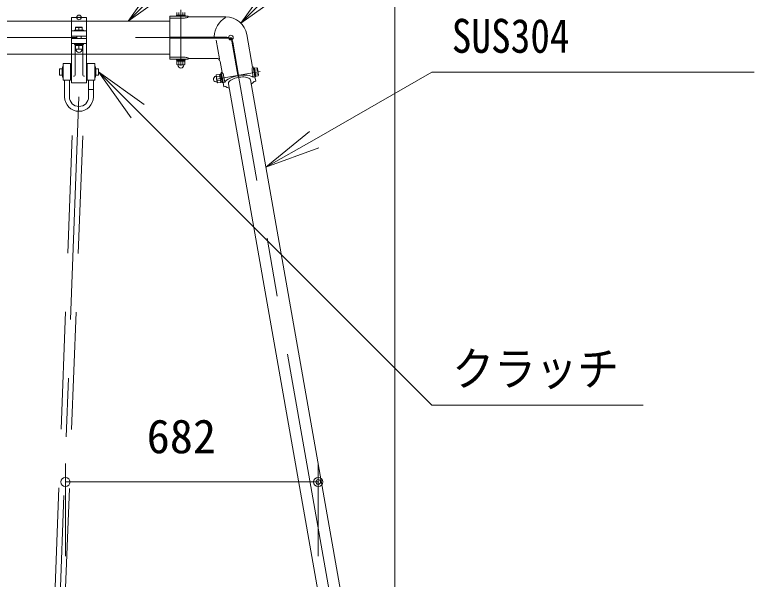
# Model space of a CAD drawing. Units: millimetres, scale not verified. Extents: x 0 to 420, y -14 to 311.
# Drawn here: x 90.42 to 130.34, y 74.95 to 105.44 of the extents above; entities that cross this region are included whole.
import ezdxf
from ezdxf.enums import TextEntityAlignment as Align

# ---------------------------------------------------------------- set-up
doc = ezdxf.new("R2010")
doc.units = ezdxf.units.MM
doc.header["$LTSCALE"] = 0.5
doc.header["$PDMODE"] = 32
doc.header["$PDSIZE"] = 0.25
doc.linetypes.add('USER1', pattern=[19.05, 12.7, -6.35])
doc.linetypes.add('USER3', pattern=[50.8, 31.75, -6.35, 6.35, -6.35])
doc.layers.add('LY_5', color=2, linetype='Continuous', lineweight=18)
doc.layers.add('LY_6', color=7, linetype='Continuous', lineweight=0)
doc.styles.add('ＭＳ ゴシック', font='')
doc.styles.get('ＭＳ ゴシック').set_extended_font_data('MS Gothic')

# ---------------------------------------------------------------- blocks, each defined once
blk = doc.blocks.new('-022-_DOTBLANK')
at = {"color": 7, "linetype": 'Continuous', "lineweight": 0}
blk.add_line((-0.5, 0), (-1, 0), dxfattribs=at)
blk.add_circle((0, 0), 0.5, dxfattribs=at)
blk = doc.blocks.new('-002-_U2')
at = {"color": 7, "linetype": 'Continuous', "lineweight": 0}
for p, q in [((-1, 0.1667), (0, 0)), ((0, 0), (-1, 0)), ((-1, -0.1667), (0, 0))]:
    blk.add_line(p, q, dxfattribs=at)

msp = doc.modelspace()

# ---------------------------------------------------------------- linework, layer by layer
at = {"layer": 'LY_5'}
for p, q in [((99.1483, 105.4219), (99.1483, 105.3719)), ((99.6283, 105.4219), (99.1483, 105.4219)), ((99.1689, 105.4219), (99.1689, 105.5592)), ((99.6077, 105.4219), (99.1689, 105.4219)), ((99.2786, 105.4219), (99.2786, 105.5592)), ((99.498, 105.4219), (99.498, 105.5592)), ((99.6077, 105.4219), (99.6077, 105.5592)), ((99.6283, 105.3719), (99.6283, 105.4219)), ((93.4883, 105.2969), (93.4883, 101.7549)), ((93.4883, 105.2969), (94.2883, 105.2969)), ((94.2883, 105.2969), (94.2883, 101.7549)), ((98.7883, 105.2561), (99.3883, 105.2561)), ((99.6283, 105.3719), (99.1483, 105.3719)), ((99.4197, 105.2563), (99.3883, 105.2561)), ((99.4509, 105.257), (99.4197, 105.2563)), ((99.4969, 105.2588), (99.4509, 105.257)), ((99.5414, 105.2615), (99.4969, 105.2588)), ((99.5838, 105.2651), (99.5414, 105.2615)), ((99.6234, 105.2696), (99.5838, 105.2651)), ((99.6598, 105.2749), (99.6234, 105.2696)), ((99.6925, 105.2809), (99.6598, 105.2749)), ((99.7209, 105.2876), (99.6925, 105.2809)), ((99.7447, 105.2948), (99.7209, 105.2876)), ((99.7636, 105.3024), (99.7447, 105.2948)), ((99.7773, 105.3104), (99.7636, 105.3024)), ((99.7856, 105.3186), (99.7773, 105.3104)), ((99.7883, 105.3269), (99.7856, 105.3186)), ((93.6483, 104.5669), (93.6483, 104.6169)), ((93.6483, 104.6169), (94.1283, 104.6169)), ((93.7083, 104.7569), (93.7183, 104.7669)), ((93.7083, 104.7569), (93.7083, 104.6169)), ((94.0683, 104.6169), (93.7083, 104.6169)), ((94.0583, 104.7669), (93.7183, 104.7669)), ((93.8883, 104.6169), (93.8883, 104.7442)), ((94.0683, 104.7569), (94.0583, 104.7669)), ((94.0683, 104.7569), (94.0683, 104.6169)), ((94.1283, 104.6169), (94.1283, 104.5669)), ((93.4883, 104.5669), (94.2883, 104.5669)), ((93.4883, 104.2869), (94.2883, 104.2869)), ((93.6483, 104.5669), (94.1283, 104.5669)), ((93.7683, 104.2869), (93.7683, 104.1649)), ((94.0083, 104.2869), (94.0083, 104.1649)), ((98.7883, 104.2269), (101.866, 104.2269)), ((98.7883, 104.1849), (101.9418, 104.1849)), ((93.4883, 104.1649), (94.2883, 104.1649)), ((93.4883, 103.8849), (94.2883, 103.8849)), ((93.6483, 103.8349), (93.6483, 103.8849)), ((93.6483, 103.8849), (94.1283, 103.8849)), ((93.6483, 103.8349), (94.1283, 103.8349)), ((93.6733, 103.8349), (93.6733, 103.7749)), ((93.6733, 103.8349), (94.1033, 103.8349)), ((93.6883, 103.7849), (93.6883, 102.2208)), ((93.885, 103.7749), (93.8689, 103.8349)), ((93.9077, 103.7749), (93.8917, 103.8349)), ((94.0883, 103.7849), (94.0883, 102.2208)), ((94.1033, 103.8349), (94.1033, 103.7749)), ((94.1283, 103.8849), (94.1283, 103.8349)), ((101.4817, 103.0526), (101.3019, 104.0726)), ((102.4841, 102.0614), (102.1388, 104.0197)), ((102.5235, 102.0684), (102.1909, 103.9542)), ((93.6733, 103.7749), (94.1033, 103.7749)), ((93.6983, 103.7749), (94.0783, 103.7749)), ((93.6983, 103.7749), (93.6983, 103.5807)), ((93.6983, 103.5807), (93.7083, 103.5749)), ((93.7083, 103.5749), (94.0683, 103.5749)), ((93.7283, 103.5649), (93.7283, 103.5749)), ((93.8883, 103.7749), (93.8883, 103.5977)), ((94.0483, 103.5649), (94.0483, 103.5749)), ((94.0783, 103.5807), (94.0683, 103.5749)), ((94.0783, 103.7749), (94.0783, 103.5807)), ((98.7883, 103.1558), (99.3883, 103.1558)), ((99.1483, 103.0399), (99.1483, 102.9899)), ((99.6283, 103.0399), (99.1483, 103.0399)), ((99.6283, 102.9899), (99.1483, 102.9899)), ((99.1733, 102.9899), (99.1733, 102.9299)), ((99.6033, 102.9899), (99.1733, 102.9899)), ((99.385, 102.9299), (99.3689, 102.9899)), ((99.4509, 103.1549), (99.3883, 103.1558)), ((99.4077, 102.9299), (99.3917, 102.9899)), ((99.5119, 103.1523), (99.4509, 103.1549)), ((99.5699, 103.148), (99.5119, 103.1523)), ((99.6234, 103.1422), (99.5699, 103.148)), ((99.6033, 102.9899), (99.6033, 102.9299)), ((99.6712, 103.135), (99.6234, 103.1422)), ((99.6283, 102.9899), (99.6283, 103.0399)), ((99.7119, 103.1266), (99.6712, 103.135)), ((99.7447, 103.1171), (99.7119, 103.1266)), ((99.7687, 103.1068), (99.7447, 103.1171)), ((99.7834, 103.096), (99.7687, 103.1068)), ((99.7883, 103.0849), (99.7834, 103.096)), ((92.9832, 102.5245), (93.0138, 102.672)), ((93.0138, 102.672), (93.0383, 102.6669)), ((93.0383, 102.8049), (93.0383, 101.9049)), ((93.0383, 102.8049), (93.4383, 102.8049)), ((93.0383, 102.6669), (93.0383, 102.043)), ((93.4383, 102.8049), (93.4383, 101.9049)), ((94.3383, 102.8049), (94.3383, 101.9049)), ((94.7383, 102.8049), (94.3383, 102.8049)), ((94.7383, 102.8049), (94.7383, 101.9049)), ((94.7628, 102.672), (94.7383, 102.6669)), ((94.7383, 102.6669), (94.7383, 102.043)), ((94.7935, 102.5245), (94.7628, 102.672)), ((99.1689, 102.9299), (99.1689, 102.7527)), ((99.6077, 102.9299), (99.1689, 102.9299)), ((99.1689, 102.7527), (99.2083, 102.7299)), ((99.6033, 102.9299), (99.1733, 102.9299)), ((99.5683, 102.7299), (99.2083, 102.7299)), ((99.2283, 102.7199), (99.2283, 102.7299)), ((99.2786, 102.9299), (99.2786, 102.7527)), ((99.498, 102.9299), (99.498, 102.7527)), ((99.5483, 102.7199), (99.5483, 102.7299)), ((99.6077, 102.7527), (99.5683, 102.7299)), ((99.6077, 102.9299), (99.6077, 102.7527)), ((92.8383, 102.5249), (92.8383, 102.1849)), ((92.9831, 102.5249), (92.8383, 102.5249)), ((92.8383, 102.1849), (92.9831, 102.1849)), ((92.9832, 102.5245), (92.9832, 102.1853)), ((92.9832, 102.1853), (93.0138, 102.0379)), ((93.4883, 102.5249), (93.4383, 102.5249)), ((93.4383, 102.1849), (93.4883, 102.1849)), ((94.3383, 102.5249), (94.2881, 102.5249)), ((94.2881, 102.1849), (94.3383, 102.1849)), ((94.7935, 102.1853), (94.7628, 102.0379)), ((94.9383, 102.5249), (94.7934, 102.5249)), ((94.7934, 102.1849), (94.9383, 102.1849)), ((94.7935, 102.5245), (94.7935, 102.1853)), ((94.9383, 102.1849), (94.9383, 102.5249)), ((101.3017, 102.1888), (101.2862, 102.146)), ((101.4763, 102.2196), (101.3017, 102.1888)), ((101.5525, 101.7874), (101.4763, 102.2196)), ((101.5362, 102.2257), (101.4771, 102.2152)), ((101.5517, 101.7918), (101.4771, 102.2152)), ((101.5811, 102.259), (101.5318, 102.2503)), ((101.6152, 101.7776), (101.5318, 102.2503)), ((101.6108, 101.8022), (101.5362, 102.2257)), ((101.6644, 101.7862), (101.5811, 102.259)), ((103.298, 102.0656), (103.2342, 102.4273)), ((103.3537, 102.5715), (103.3045, 102.5628)), ((103.3878, 102.0901), (103.3045, 102.5628)), ((103.4371, 102.0988), (103.3537, 102.5715)), ((103.3573, 102.5512), (103.4925, 102.5751)), ((103.4335, 102.1191), (103.3573, 102.5512)), ((103.3763, 102.4432), (103.5115, 102.467)), ((103.4144, 102.2271), (103.5496, 102.251)), ((103.4925, 102.5751), (103.5217, 102.5402)), ((103.5842, 102.1857), (103.5217, 102.5402)), ((103.5687, 102.1429), (103.5842, 102.1857)), ((93.0138, 102.0379), (93.0383, 102.043)), ((93.0383, 101.9049), (93.4383, 101.9049)), ((93.1083, 101.9049), (93.1083, 101.0049)), ((93.3683, 101.9049), (93.3683, 101.0049)), ((94.7383, 101.9049), (94.3383, 101.9049)), ((94.4083, 101.9049), (94.4083, 101.3249)), ((94.6683, 101.9049), (94.6683, 101.3249)), ((94.7628, 102.0379), (94.7383, 102.043)), ((101.2798, 102.1246), (101.2897, 102.1263)), ((101.3487, 101.7915), (101.2862, 102.146)), ((101.4954, 102.1115), (101.3208, 102.0808)), ((101.3354, 101.8095), (101.3452, 101.8112)), ((101.3779, 101.7567), (101.3487, 101.7915)), ((101.5335, 101.8955), (101.3589, 101.8647)), ((101.5525, 101.7874), (101.3779, 101.7567)), ((101.5138, 102.0068), (101.5701, 102.0331)), ((101.5178, 101.9844), (101.5741, 102.0106)), ((101.6108, 101.8022), (101.5517, 101.7918)), ((101.6152, 101.7776), (101.6644, 101.7862)), ((101.7572, 101.7939), (101.6934, 102.1556)), ((101.9528, 101.7461), (101.967, 101.786)), ((101.967, 101.786), (101.9946, 101.8267)), ((101.9946, 101.8267), (102.0352, 101.8673)), ((102.0352, 101.8673), (102.0879, 101.9069)), ((102.0879, 101.9069), (102.1514, 101.9446)), ((102.1514, 101.9446), (102.2244, 101.9796)), ((102.2244, 101.9796), (102.3054, 102.0112)), ((102.3054, 102.0112), (102.3926, 102.0387)), ((102.3926, 102.0387), (102.4841, 102.0614)), ((102.5235, 102.0684), (102.6172, 102.0783)), ((102.6172, 102.0783), (102.7086, 102.0823)), ((102.7086, 102.0823), (102.7955, 102.0803)), ((102.7955, 102.0803), (102.8761, 102.0724)), ((102.8761, 102.0724), (102.9487, 102.0587)), ((102.9487, 102.0587), (103.0117, 102.0395)), ((103.0117, 102.0395), (103.0637, 102.0152)), ((103.0637, 102.0152), (103.1036, 101.9865)), ((103.1036, 101.9865), (103.1306, 101.9538)), ((103.1306, 101.9538), (103.144, 101.9179)), ((103.3878, 102.0901), (103.4371, 102.0988)), ((103.4335, 102.1191), (103.5687, 102.1429)), ((93.4883, 101.7549), (94.2883, 101.7549)), ((94.4083, 101.4049), (94.6683, 101.4049)), ((101.9524, 101.7077), (101.9528, 101.7461)), ((94.4083, 101.0049), (94.4083, 101.3249)), ((94.6683, 101.0049), (94.6683, 101.3249))]:
    msp.add_line(p, q, dxfattribs=at)
at = {"layer": 'LY_5', "color": 7, "linetype": 'USER3', "lineweight": 0}
for p, q in [((99.3883, 102.7059), (99.3883, 105.7059)), ((52.4883, 104.2059), (102.0883, 104.2059)), ((112.3077, 46.4641), (102.1326, 104.1697)), ((103.6662, 102.3829), (101.3027, 101.9662)), ((92.4732, 63.6069), (93.8883, 101.0049))]:
    msp.add_line(p, q, dxfattribs=at)
at = {"layer": 'LY_5', "color": 7, "lineweight": 0}
for p, q in [((83.6883, 105.0969), (93.4883, 105.0969)), ((94.2883, 105.0969), (98.7883, 105.0969)), ((99.7883, 105.3719), (98.7883, 105.3719)), ((98.7883, 104.2269), (98.7883, 105.3719)), ((99.7883, 105.3269), (99.7883, 105.3719)), ((99.7883, 105.3269), (101.8073, 105.3269)), ((98.7883, 103.0399), (98.7883, 104.1849)), ((103.2547, 102.615), (102.9448, 104.3725)), ((83.6883, 103.3149), (93.4883, 103.3149)), ((94.2883, 103.3149), (98.7883, 103.3149)), ((98.7883, 103.0399), (99.7883, 103.0399)), ((99.7883, 103.0849), (101.3082, 103.0849)), ((99.7883, 103.0399), (99.7883, 103.0849)), ((101.61, 102.325), (101.5052, 102.9197)), ((103.2941, 102.6219), (103.2547, 102.615)), ((103.3893, 102.0817), (103.2941, 102.6219)), ((101.61, 102.325), (101.5706, 102.318)), ((101.6659, 101.7778), (101.5706, 102.318)), ((101.7572, 101.7939), (101.6659, 101.7778)), ((101.7572, 101.7939), (101.8, 101.8478)), ((101.8, 101.8478), (101.859, 101.9011)), ((101.859, 101.9011), (101.9332, 101.9528)), ((101.9332, 101.9528), (102.021, 102.0017)), ((102.021, 102.0017), (102.1205, 102.0469)), ((102.1205, 102.0469), (102.2297, 102.0875)), ((102.2297, 102.0875), (102.3464, 102.1226)), ((102.3464, 102.1226), (102.4682, 102.1514)), ((102.5076, 102.1584), (102.6319, 102.1729)), ((102.6319, 102.1729), (102.7536, 102.1799)), ((102.7536, 102.1799), (102.8701, 102.1791)), ((102.8701, 102.1791), (102.9791, 102.1707)), ((102.9791, 102.1707), (103.0783, 102.1547)), ((103.0783, 102.1547), (103.1657, 102.1315)), ((112.9035, 46.5692), (103.144, 101.9179)), ((103.1657, 102.1315), (103.2394, 102.1016)), ((103.2394, 102.1016), (103.298, 102.0656)), ((103.3393, 101.8317), (103.2768, 101.7583)), ((103.3893, 102.0817), (103.298, 102.0656)), ((103.4306, 101.8478), (103.3393, 101.8317)), ((103.4306, 101.8478), (103.3893, 102.0817)), ((101.7071, 101.5439), (101.6659, 101.7778)), ((101.7985, 101.56), (101.7071, 101.5439)), ((101.8822, 101.5124), (101.7985, 101.56)), ((101.9932, 101.4765), (101.8822, 101.5124)), ((111.7119, 46.3591), (101.9524, 101.7077)), ((103.2768, 101.7583), (103.1848, 101.6866))]:
    msp.add_line(p, q, dxfattribs=at)
at = {"layer": 'LY_5', "color": 7, "linetype": 'USER1', "lineweight": 0}
for p, q in [((93.4883, 105.0969), (94.2883, 105.0969)), ((93.4883, 103.3149), (94.2883, 103.3149)), ((92.2085, 64.0165), (93.6085, 101.0155)), ((92.7681, 63.9953), (94.1681, 100.9943))]:
    msp.add_line(p, q, dxfattribs=at)
at = {"layer": 'LY_5'}
for centre, radius, start, end in [((102.349, 104.2674), 1.155, 118.03284, 180.02513), ((93.7983, 104.5147), 0.2465, 68.58229, 111.41755), ((93.9783, 104.5147), 0.2465, 68.58243, 111.41757), ((101.866, 103.8969), 0.33, 10, 90), ((101.9418, 103.9849), 0.2, 10, 90), ((93.5883, 103.7849), 0.1, 0, 90), ((94.1883, 103.7849), 0.1, 90, 180), ((93.7933, 103.8551), 0.2744, 249.74445, 290.25555), ((93.8883, 103.5649), 0.16, 180, 0), ((93.9833, 103.8551), 0.2744, 249.74445, 290.25555), ((99.2238, 102.8477), 0.1097, 240.00001, 299.99999), ((99.3883, 102.7199), 0.16, 180, 0), ((99.3883, 103.0058), 0.2759, 246.57346, 293.42654), ((99.5529, 102.8477), 0.1097, 240.00001, 299.99999), ((103.5904, 102.4835), 0.3606, 158.61013, 188.95712), ((93.5883, 102.2208), 0.1, 270, 0), ((94.1883, 102.2208), 0.1, 180, 270), ((101.4048, 102.1513), 0.1097, 160.00001, 219.99999), ((101.3395, 102.0866), 0.3606, 11.04288, 41.38987), ((103.4084, 102.5046), 0.1097, 340.00001, 39.99999), ((103.2812, 102.315), 0.2759, 346.57346, 33.42654), ((103.4656, 102.1805), 0.1097, 340.00001, 39.99999), ((101.3076, 101.967), 0.16, 100, 280), ((101.5892, 102.0167), 0.2759, 166.57346, 213.42654), ((101.462, 101.8272), 0.1097, 160.00001, 219.99999), ((93.8883, 101.0049), 0.78, 180, 0), ((93.8883, 101.0049), 0.52, 180, 0)]:
    msp.add_arc(centre, radius, start, end, dxfattribs=at)
at = {"layer": 'LY_5', "color": 7, "lineweight": 0}
for centre, radius in [((101.8073, 104.1719), 1.155), ((101.3082, 102.8849), 0.2)]:
    msp.add_arc(centre, radius, 10, 90, dxfattribs=at)
at = {"layer": 'LY_6'}
for p, q in [((110.9426, 56.2059), (110.9426, 136.5819)), ((106.5791, 98.6925), (112.9426, 102.3357)), ((112.9426, 102.3357), (113.9426, 102.3357)), ((113.9426, 102.3357), (130.3381, 102.3357)), ((97.0596, 100.2336), (112.9426, 84.3506)), ((112.9426, 84.3506), (113.9426, 84.3506)), ((113.9426, 84.3506), (124.3431, 84.3506)), ((93.1545, 76.2059), (93.1545, 81.2059)), ((106.8017, 76.2059), (106.8017, 81.2059)), ((93.1545, 80.2059), (106.8017, 80.2059))]:
    msp.add_line(p, q, dxfattribs=at)
for p in [(93.8883, 105.2969), (93.8883, 105.2969), (102.0883, 104.2059), (102.0883, 104.2059), (106.8017, 80.2059)]:
    msp.add_point(p, dxfattribs=at)

# ---------------------------------------------------------------- block references
for name, p, xscale, yscale, rotation in [('-002-_U2', (96.5383, 105.0969), 3, 3, 225), ('-002-_U2', (102.624, 104.9886), 3, 3, 225), ('-002-_U2', (94.9383, 102.3549), 3, 3, 135), ('-002-_U2', (103.9756, 97.202), 3, 3, 209.79154), ('-022-_DOTBLANK', (93.1545, 80.2059), 0.5, 0.5, 180)]:
    msp.add_blockref(name, p, dxfattribs=dict(at, xscale=xscale, yscale=yscale, rotation=rotation))
at = {"layer": 'LY_6', "xscale": 0.5, "yscale": 0.5}
msp.add_blockref('-022-_DOTBLANK', (106.8017, 80.2059), dxfattribs=at)

# ---------------------------------------------------------------- texts
at = {"layer": 'LY_6', "style": 'ＭＳ ゴシック'}
for s, width, p in [('SUS304', 0.85, (114.0129, 102.8357)), ('クラッチ', 0.9, (114.0426, 84.8506))]:
    msp.add_text(s, height=1.833, dxfattribs=dict(at, width=width)).set_placement(p, align=Align.BOTTOM_LEFT)
msp.add_text('682', height=1.833, dxfattribs=at).set_placement((97.5442, 81.2059), align=Align.BOTTOM_LEFT)

doc.saveas('drawing.dxf')
